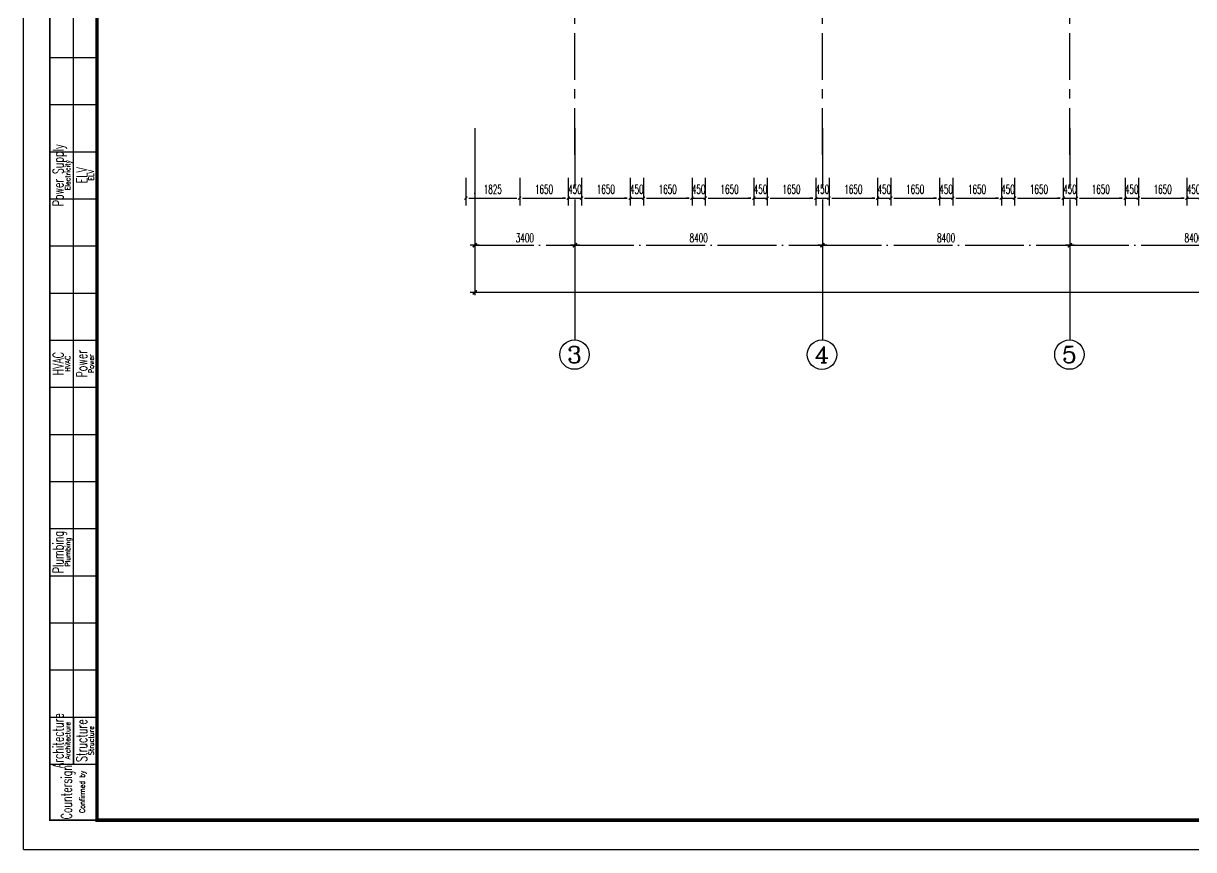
# Model space of a CAD drawing. Extents: x 824790 to 994147, y 4290613 to 4374713.
# Drawn here: x 824790 to 864510, y 4290613 to 4318671 of the extents above; entities that cross this region are included whole.
import ezdxf
from ezdxf.enums import TextEntityAlignment as Align

# ---------------------------------------------------------------- set-up
doc = ezdxf.new("R2010")
doc.units = 0
doc.header["$LTSCALE"] = 1000
doc.header["$MEASUREMENT"] = 0
for name, pattern in [('ACAD_ISO08W100', [36, 24, -3, 6, -3]), ('CENTER', [50.8, 31.75, -6.35, 6.35, -6.35]), ('DOTE', [2.42, 2, -0.2, 0.02, -0.2])]:
    doc.linetypes.add(name, pattern=pattern)
doc.layers.get('0').update_dxf_attribs({"color": 255, "linetype": 'CONTINUOUS'})
for name, color, linetype in [('A-AXIS', 3, 'CONTINUOUS'), ('A-AXIS-TEXT', 7, 'CONTINUOUS'), ('A-DIM', 201, 'CONTINUOUS'), ('A-DOTE', 8, 'ACAD_ISO08W100'), ('A_DIM_EX1', 171, 'CONTINUOUS'), ('AXIS_TEXT', 7, 'CONTINUOUS'), ('DOTE', 17, 'DOTE'), ('图框', 7, 'CONTINUOUS')]:
    doc.layers.add(name, color=color, linetype=linetype)
doc.styles.add('COMPLEX', font='COMPLEX')
doc.styles.add('DIM_FONT', font='SIMPLEX.shx', dxfattribs={"width": 0.6, "bigfont": 'GBCBIG.shx'})
doc.styles.add('TKZ2_tjkts.shx', font='tjromant.shx', dxfattribs={"bigfont": 'tjkts.shx'})
doc.styles.add('TONGJI-FONT', font='simplex.shx')
doc.dimstyles.new('DIM100', dxfattribs={"dimscale": 100, "dimtxt": 3, "dimasz": 0.01, "dimexe": 1, "dimexo": 1, "dimgap": 1, "dimtad": 1, "dimdec": 0, "dimtxsty": 'DIM_FONT', "dimblk1": 'h-_DIMX', "dimblk2": 'h-_DIMX', "dimsah": 1, "dimcen": 0.01, "dimclrd": 256, "dimclre": 256, "dimclrt": 7, "dimadec": 3, "dimazin": 3, "dimtfac": 1, "dimtdec": 0, "dimtix": 1, "dimtmove": 2, "dimatfit": 3, "dimldrblk": 'h-_DIMX', "dimtzin": 5, "dimarcsym": 0})
doc.dimstyles.new('DIMN', dxfattribs={"dimtxt": 300, "dimasz": 100, "dimexe": 250, "dimexo": 300, "dimgap": 150, "dimtad": 1, "dimdec": 0, "dimtxsty": 'DIM_FONT', "dimblk": 'h-_ArchTick', "dimcen": 2.5, "dimclrt": 7, "dimazin": 2, "dimtfac": 1, "dimtdec": 0, "dimtix": 1, "dimtmove": 2, "dimatfit": 3, "dimarcsym": 0})

# ---------------------------------------------------------------- blocks, each defined once
blk = doc.blocks.new('h-_DIMX')
blk.add_line((-150, 0), (150, 0))
at = {"const_width": 50}
blk.add_lwpolyline([(-70, -70), (70, 70)], dxfattribs=at)
blk = doc.blocks.new('*D74')
at = {"layer": 'A-AXIS', "lineweight": -2, "transparency": 16777216}
for p, q in [((-2600529, -1783515), (-2600529, -1788988)), ((-2487529, -1783515), (-2487529, -1788988)), ((-2487530, -1788888), (-2600528, -1788888))]:
    blk.add_line(p, q, dxfattribs=at)
at = {"layer": 'A-AXIS', "lineweight": -2, "transparency": 16777216, "rotation": 180}
blk.add_blockref('h-_DIMX', (-2600529, -1788888), dxfattribs=at)
at = {"layer": 'A-AXIS', "lineweight": -2, "transparency": 16777216}
blk.add_blockref('h-_DIMX', (-2487529, -1788888), dxfattribs=at)
at = {"layer": 'A-AXIS', "color": 7, "transparency": 16777216, "insert": (-2544029, -1788638), "char_height": 300, "attachment_point": 5, "style": 'DIM_FONT'}
blk.add_mtext('\\A1;113000', dxfattribs=at)
blk = doc.blocks.new('h-_AXISO')
blk.add_circle((0, 0), 0.5)
at = {"layer": 'A-AXIS-TEXT', "style": 'COMPLEX', "width": 1.041667}
blk.add_attdef('A', text='', height=0.56, dxfattribs=at).set_placement((-0.25, -0.28), (0.25, -0.28), align=Align.FIT)
blk = doc.blocks.new('h-轴号横')
at = {"layer": 'DOTE', "linetype": 'ACAD_ISO08W100'}
for p, q in [((-2596961, -1921498), (-2596961, -1925243)), ((-2588561, -1921498), (-2588561, -1925245)), ((-2580161, -1921498), (-2580161, -1925246))]:
    blk.add_line(p, q, dxfattribs=at)
at = {"layer": 'A-AXIS'}
ref = blk.add_blockref('h-_AXISO', (-2596976, -1925758), dxfattribs=dict(at, xscale=1000, yscale=1000, zscale=1000, rotation=180))
ref.add_attrib('A', '3', dxfattribs={"layer": 'AXIS_TEXT', "height": 560, "style": 'COMPLEX', "width": 1.339286}).set_placement((-2597226, -1926038), (-2596726, -1926038), align=Align.FIT)
ref = blk.add_blockref('h-_AXISO', (-2588576, -1925760), dxfattribs=dict(at, xscale=1000, yscale=1000, zscale=1000, rotation=180))
ref.add_attrib('A', '4', dxfattribs={"layer": 'AXIS_TEXT', "height": 560, "style": 'COMPLEX', "width": 1.171875}).set_placement((-2588826, -1926040), (-2588326, -1926040), align=Align.FIT)
ref = blk.add_blockref('h-_AXISO', (-2580176, -1925758), dxfattribs=dict(at, xscale=1000, yscale=1000, zscale=1000, rotation=180))
ref.add_attrib('A', '5', dxfattribs={"layer": 'AXIS_TEXT', "height": 560, "style": 'COMPLEX', "width": 1.339286}).set_placement((-2580426, -1926038), (-2579926, -1926038), align=Align.FIT)
blk = doc.blocks.new('h-1')
at = {"layer": '图框'}
for p, q in [((675.75, -441.7), (675.75, 399.3)), ((692.75, -412.7), (692.75, -156.7)), ((684.75, -172.7), (700.75, -172.7)), ((684.75, -188.7), (700.75, -188.7)), ((684.75, -204.7), (700.75, -204.7)), ((684.75, -220.7), (700.75, -220.7)), ((684.75, -236.7), (700.75, -236.7)), ((684.75, -252.7), (700.75, -252.7)), ((684.75, -268.7), (700.75, -268.7)), ((684.75, -284.7), (700.75, -284.7)), ((684.75, -300.7), (700.75, -300.7)), ((684.75, -316.7), (700.75, -316.7)), ((684.75, -332.7), (700.75, -332.7)), ((684.75, -348.7), (700.75, -348.7)), ((684.75, -364.7), (700.75, -364.7)), ((684.75, -380.7), (700.75, -380.7)), ((684.75, -396.7), (700.75, -396.7)), ((692.75, -396.7), (692.75, -412.7)), ((684.75, -412.7), (700.75, -412.7)), ((675.75, -441.7), (2162, -441.7))]:
    blk.add_line(p, q, dxfattribs=at)
at = {"layer": '图框', "const_width": 1.2}
blk.add_lwpolyline([(2152, -431.7), (2152, 389.3), (700.75, 389.3), (700.75, -431.7)], close=True, dxfattribs=at)
at = {"layer": '图框', "const_width": 0.6}
blk.add_lwpolyline([(700.75, -431.7), (684.75, -431.7), (684.75, -156.7), (700.75, -156.7)], dxfattribs=at)
at = {"layer": '图框'}
for s, height, style, width, p in [('Power Supply', 3.6, 'TONGJI-FONT', 0.65, (687.54, -212.7)), ('Electricity', 1.8, 'TKZ2_tjkts.shx', 0.8, (690.77, -212.7)), ('ELV', 3.6, 'TONGJI-FONT', 0.65, (695.54, -212.7)), ('ELV', 1.8, 'TKZ2_tjkts.shx', 0.8, (698.77, -212.7)), ('HVAC', 3.6, 'TONGJI-FONT', 0.65, (687.54, -276.7)), ('Power', 3.6, 'TONGJI-FONT', 0.65, (695.54, -276.7)), ('Power', 1.8, 'TKZ2_tjkts.shx', 0.8, (698.77, -276.7)), ('HVAC', 1.8, 'TKZ2_tjkts.shx', 0.8, (690.77, -276.7)), ('Plumbing', 3.6, 'TONGJI-FONT', 0.65, (687.54, -340.7)), ('Plumbing', 1.8, 'TKZ2_tjkts.shx', 0.8, (690.77, -340.7)), ('Architecture', 3.6, 'TONGJI-FONT', 0.65, (687.54, -404.7)), ('Architecture', 1.8, 'TKZ2_tjkts.shx', 0.8, (690.77, -404.7)), ('Structure', 3.6, 'TONGJI-FONT', 0.65, (695.54, -404.7)), ('Structure', 1.8, 'TKZ2_tjkts.shx', 0.8, (698.77, -404.7)), ('Countersign', 3.6, 'TONGJI-FONT', 0.65, (690.37, -422.2)), ('Confirmed by', 1.8, 'TKZ2_tjkts.shx', 0.8, (695.7, -422.09))]:
    blk.add_text(s, height=height, rotation=90, dxfattribs=dict(at, style=style, width=width)).set_placement(p, align=Align.MIDDLE_CENTER)
blk = doc.blocks.new('h-_ArchTick')
at = {"color": 0, "linetype": 'ByBlock', "const_width": 0.4}
blk.add_lwpolyline([(-0.5, -0.5), (0.5, 0.5)], dxfattribs=at)
blk = doc.blocks.new('*D277')
at = {"layer": 'A-DIM', "color": 0, "lineweight": -2, "transparency": 16777216}
for p, q in [((864285, 4313426), (864285, 4312487)), ((864735, 4313426), (864735, 4312487)), ((864185, 4312737), (864085, 4312737)), ((864285, 4312737), (864735, 4312737)), ((864835, 4312737), (864935, 4312737))]:
    blk.add_line(p, q, dxfattribs=at)
at = {"layer": 'A-DIM', "color": 0, "lineweight": -2, "transparency": 16777216, "xscale": 100, "yscale": 100, "zscale": 100}
blk.add_blockref('h-_ArchTick', (864285, 4312737), dxfattribs=at)
at = {"layer": 'A-DIM', "color": 0, "lineweight": -2, "transparency": 16777216, "xscale": 100, "yscale": 100, "zscale": 100, "rotation": 180}
blk.add_blockref('h-_ArchTick', (864735, 4312737), dxfattribs=at)
at = {"layer": 'A-DIM', "color": 7, "transparency": 16777216, "insert": (864510, 4313037), "char_height": 300, "attachment_point": 5, "style": 'DIM_FONT'}
blk.add_mtext('\\A1;450', dxfattribs=at)
blk = doc.blocks.new('*D278')
at = {"layer": 'A-DIM', "color": 0, "lineweight": -2, "transparency": 16777216}
for p, q in [((862635, 4313426), (862635, 4312487)), ((864285, 4313426), (864285, 4312487)), ((862735, 4312737), (864185, 4312737))]:
    blk.add_line(p, q, dxfattribs=at)
at = {"layer": 'A-DIM', "color": 0, "lineweight": -2, "transparency": 16777216, "xscale": 100, "yscale": 100, "zscale": 100, "rotation": 180}
blk.add_blockref('h-_ArchTick', (862635, 4312737), dxfattribs=at)
at = {"layer": 'A-DIM', "color": 0, "lineweight": -2, "transparency": 16777216, "xscale": 100, "yscale": 100, "zscale": 100}
blk.add_blockref('h-_ArchTick', (864285, 4312737), dxfattribs=at)
at = {"layer": 'A-DIM', "color": 7, "transparency": 16777216, "insert": (863460, 4313037), "char_height": 300, "attachment_point": 5, "style": 'DIM_FONT'}
blk.add_mtext('\\A1;1650', dxfattribs=at)
blk = doc.blocks.new('*D279')
at = {"layer": 'A-DIM', "color": 0, "lineweight": -2, "transparency": 16777216}
for p, q in [((862185, 4313426), (862185, 4312487)), ((862635, 4313426), (862635, 4312487)), ((862085, 4312737), (861985, 4312737)), ((862185, 4312737), (862635, 4312737)), ((862735, 4312737), (862835, 4312737))]:
    blk.add_line(p, q, dxfattribs=at)
at = {"layer": 'A-DIM', "color": 0, "lineweight": -2, "transparency": 16777216, "xscale": 100, "yscale": 100, "zscale": 100}
blk.add_blockref('h-_ArchTick', (862185, 4312737), dxfattribs=at)
at = {"layer": 'A-DIM', "color": 0, "lineweight": -2, "transparency": 16777216, "xscale": 100, "yscale": 100, "zscale": 100, "rotation": 180}
blk.add_blockref('h-_ArchTick', (862635, 4312737), dxfattribs=at)
at = {"layer": 'A-DIM', "color": 7, "transparency": 16777216, "insert": (862410, 4313037), "char_height": 300, "attachment_point": 5, "style": 'DIM_FONT'}
blk.add_mtext('\\A1;450', dxfattribs=at)
blk = doc.blocks.new('*D280')
at = {"layer": 'A-DIM', "color": 0, "lineweight": -2, "transparency": 16777216}
for p, q in [((860535, 4313426), (860535, 4312487)), ((862185, 4313426), (862185, 4312487)), ((860635, 4312737), (862085, 4312737))]:
    blk.add_line(p, q, dxfattribs=at)
at = {"layer": 'A-DIM', "color": 0, "lineweight": -2, "transparency": 16777216, "xscale": 100, "yscale": 100, "zscale": 100, "rotation": 180}
blk.add_blockref('h-_ArchTick', (860535, 4312737), dxfattribs=at)
at = {"layer": 'A-DIM', "color": 0, "lineweight": -2, "transparency": 16777216, "xscale": 100, "yscale": 100, "zscale": 100}
blk.add_blockref('h-_ArchTick', (862185, 4312737), dxfattribs=at)
at = {"layer": 'A-DIM', "color": 7, "transparency": 16777216, "insert": (861360, 4313037), "char_height": 300, "attachment_point": 5, "style": 'DIM_FONT'}
blk.add_mtext('\\A1;1650', dxfattribs=at)
blk = doc.blocks.new('*D281')
at = {"layer": 'A-DIM', "color": 0, "lineweight": -2, "transparency": 16777216}
for p, q in [((860085, 4313426), (860085, 4312487)), ((860535, 4313426), (860535, 4312487)), ((859985, 4312737), (859885, 4312737)), ((860085, 4312737), (860535, 4312737)), ((860635, 4312737), (860735, 4312737))]:
    blk.add_line(p, q, dxfattribs=at)
at = {"layer": 'A-DIM', "color": 0, "lineweight": -2, "transparency": 16777216, "xscale": 100, "yscale": 100, "zscale": 100}
blk.add_blockref('h-_ArchTick', (860085, 4312737), dxfattribs=at)
at = {"layer": 'A-DIM', "color": 0, "lineweight": -2, "transparency": 16777216, "xscale": 100, "yscale": 100, "zscale": 100, "rotation": 180}
blk.add_blockref('h-_ArchTick', (860535, 4312737), dxfattribs=at)
at = {"layer": 'A-DIM', "color": 7, "transparency": 16777216, "insert": (860310, 4313037), "char_height": 300, "attachment_point": 5, "style": 'DIM_FONT'}
blk.add_mtext('\\A1;450', dxfattribs=at)
blk = doc.blocks.new('*D282')
at = {"layer": 'A-DIM', "color": 0, "lineweight": -2, "transparency": 16777216}
for p, q in [((858435, 4313426), (858435, 4312487)), ((860085, 4313426), (860085, 4312487)), ((858535, 4312737), (859985, 4312737))]:
    blk.add_line(p, q, dxfattribs=at)
at = {"layer": 'A-DIM', "color": 0, "lineweight": -2, "transparency": 16777216, "xscale": 100, "yscale": 100, "zscale": 100, "rotation": 180}
blk.add_blockref('h-_ArchTick', (858435, 4312737), dxfattribs=at)
at = {"layer": 'A-DIM', "color": 0, "lineweight": -2, "transparency": 16777216, "xscale": 100, "yscale": 100, "zscale": 100}
blk.add_blockref('h-_ArchTick', (860085, 4312737), dxfattribs=at)
at = {"layer": 'A-DIM', "color": 7, "transparency": 16777216, "insert": (859260, 4313037), "char_height": 300, "attachment_point": 5, "style": 'DIM_FONT'}
blk.add_mtext('\\A1;1650', dxfattribs=at)
blk = doc.blocks.new('*D283')
at = {"layer": 'A-DIM', "color": 0, "lineweight": -2, "transparency": 16777216}
for p, q in [((857985, 4313426), (857985, 4312487)), ((858435, 4313426), (858435, 4312487)), ((857885, 4312737), (857785, 4312737)), ((857985, 4312737), (858435, 4312737)), ((858535, 4312737), (858635, 4312737))]:
    blk.add_line(p, q, dxfattribs=at)
at = {"layer": 'A-DIM', "color": 0, "lineweight": -2, "transparency": 16777216, "xscale": 100, "yscale": 100, "zscale": 100}
blk.add_blockref('h-_ArchTick', (857985, 4312737), dxfattribs=at)
at = {"layer": 'A-DIM', "color": 0, "lineweight": -2, "transparency": 16777216, "xscale": 100, "yscale": 100, "zscale": 100, "rotation": 180}
blk.add_blockref('h-_ArchTick', (858435, 4312737), dxfattribs=at)
at = {"layer": 'A-DIM', "color": 7, "transparency": 16777216, "insert": (858210, 4313037), "char_height": 300, "attachment_point": 5, "style": 'DIM_FONT'}
blk.add_mtext('\\A1;450', dxfattribs=at)
blk = doc.blocks.new('*D284')
at = {"layer": 'A-DIM', "color": 0, "lineweight": -2, "transparency": 16777216}
for p, q in [((856335, 4313426), (856335, 4312487)), ((857985, 4313426), (857985, 4312487)), ((856435, 4312737), (857885, 4312737))]:
    blk.add_line(p, q, dxfattribs=at)
at = {"layer": 'A-DIM', "color": 0, "lineweight": -2, "transparency": 16777216, "xscale": 100, "yscale": 100, "zscale": 100, "rotation": 180}
blk.add_blockref('h-_ArchTick', (856335, 4312737), dxfattribs=at)
at = {"layer": 'A-DIM', "color": 0, "lineweight": -2, "transparency": 16777216, "xscale": 100, "yscale": 100, "zscale": 100}
blk.add_blockref('h-_ArchTick', (857985, 4312737), dxfattribs=at)
at = {"layer": 'A-DIM', "color": 7, "transparency": 16777216, "insert": (857160, 4313037), "char_height": 300, "attachment_point": 5, "style": 'DIM_FONT'}
blk.add_mtext('\\A1;1650', dxfattribs=at)
blk = doc.blocks.new('*D285')
at = {"layer": 'A-DIM', "color": 0, "lineweight": -2, "transparency": 16777216}
for p, q in [((855885, 4313426), (855885, 4312487)), ((856335, 4313426), (856335, 4312487)), ((855785, 4312737), (855685, 4312737)), ((855885, 4312737), (856335, 4312737)), ((856435, 4312737), (856535, 4312737))]:
    blk.add_line(p, q, dxfattribs=at)
at = {"layer": 'A-DIM', "color": 0, "lineweight": -2, "transparency": 16777216, "xscale": 100, "yscale": 100, "zscale": 100}
blk.add_blockref('h-_ArchTick', (855885, 4312737), dxfattribs=at)
at = {"layer": 'A-DIM', "color": 0, "lineweight": -2, "transparency": 16777216, "xscale": 100, "yscale": 100, "zscale": 100, "rotation": 180}
blk.add_blockref('h-_ArchTick', (856335, 4312737), dxfattribs=at)
at = {"layer": 'A-DIM', "color": 7, "transparency": 16777216, "insert": (856110, 4313037), "char_height": 300, "attachment_point": 5, "style": 'DIM_FONT'}
blk.add_mtext('\\A1;450', dxfattribs=at)
blk = doc.blocks.new('*D286')
at = {"layer": 'A-DIM', "color": 0, "lineweight": -2, "transparency": 16777216}
for p, q in [((854235, 4313426), (854235, 4312487)), ((855885, 4313426), (855885, 4312487)), ((854335, 4312737), (855785, 4312737))]:
    blk.add_line(p, q, dxfattribs=at)
at = {"layer": 'A-DIM', "color": 0, "lineweight": -2, "transparency": 16777216, "xscale": 100, "yscale": 100, "zscale": 100, "rotation": 180}
blk.add_blockref('h-_ArchTick', (854235, 4312737), dxfattribs=at)
at = {"layer": 'A-DIM', "color": 0, "lineweight": -2, "transparency": 16777216, "xscale": 100, "yscale": 100, "zscale": 100}
blk.add_blockref('h-_ArchTick', (855885, 4312737), dxfattribs=at)
at = {"layer": 'A-DIM', "color": 7, "transparency": 16777216, "insert": (855060, 4313037), "char_height": 300, "attachment_point": 5, "style": 'DIM_FONT'}
blk.add_mtext('\\A1;1650', dxfattribs=at)
blk = doc.blocks.new('*D287')
at = {"layer": 'A-DIM', "color": 0, "lineweight": -2, "transparency": 16777216}
for p, q in [((853785, 4313426), (853785, 4312487)), ((854235, 4313426), (854235, 4312487)), ((853685, 4312737), (853585, 4312737)), ((853785, 4312737), (854235, 4312737)), ((854335, 4312737), (854435, 4312737))]:
    blk.add_line(p, q, dxfattribs=at)
at = {"layer": 'A-DIM', "color": 0, "lineweight": -2, "transparency": 16777216, "xscale": 100, "yscale": 100, "zscale": 100}
blk.add_blockref('h-_ArchTick', (853785, 4312737), dxfattribs=at)
at = {"layer": 'A-DIM', "color": 0, "lineweight": -2, "transparency": 16777216, "xscale": 100, "yscale": 100, "zscale": 100, "rotation": 180}
blk.add_blockref('h-_ArchTick', (854235, 4312737), dxfattribs=at)
at = {"layer": 'A-DIM', "color": 7, "transparency": 16777216, "insert": (854010, 4313037), "char_height": 300, "attachment_point": 5, "style": 'DIM_FONT'}
blk.add_mtext('\\A1;450', dxfattribs=at)
blk = doc.blocks.new('*D288')
at = {"layer": 'A-DIM', "color": 0, "lineweight": -2, "transparency": 16777216}
for p, q in [((852135, 4313426), (852135, 4312487)), ((853785, 4313426), (853785, 4312487)), ((852235, 4312737), (853685, 4312737))]:
    blk.add_line(p, q, dxfattribs=at)
at = {"layer": 'A-DIM', "color": 0, "lineweight": -2, "transparency": 16777216, "xscale": 100, "yscale": 100, "zscale": 100, "rotation": 180}
blk.add_blockref('h-_ArchTick', (852135, 4312737), dxfattribs=at)
at = {"layer": 'A-DIM', "color": 0, "lineweight": -2, "transparency": 16777216, "xscale": 100, "yscale": 100, "zscale": 100}
blk.add_blockref('h-_ArchTick', (853785, 4312737), dxfattribs=at)
at = {"layer": 'A-DIM', "color": 7, "transparency": 16777216, "insert": (852960, 4313037), "char_height": 300, "attachment_point": 5, "style": 'DIM_FONT'}
blk.add_mtext('\\A1;1650', dxfattribs=at)
blk = doc.blocks.new('*D289')
at = {"layer": 'A-DIM', "color": 0, "lineweight": -2, "transparency": 16777216}
for p, q in [((851685, 4313426), (851685, 4312487)), ((852135, 4313426), (852135, 4312487)), ((851585, 4312737), (851485, 4312737)), ((851685, 4312737), (852135, 4312737)), ((852235, 4312737), (852335, 4312737))]:
    blk.add_line(p, q, dxfattribs=at)
at = {"layer": 'A-DIM', "color": 0, "lineweight": -2, "transparency": 16777216, "xscale": 100, "yscale": 100, "zscale": 100}
blk.add_blockref('h-_ArchTick', (851685, 4312737), dxfattribs=at)
at = {"layer": 'A-DIM', "color": 0, "lineweight": -2, "transparency": 16777216, "xscale": 100, "yscale": 100, "zscale": 100, "rotation": 180}
blk.add_blockref('h-_ArchTick', (852135, 4312737), dxfattribs=at)
at = {"layer": 'A-DIM', "color": 7, "transparency": 16777216, "insert": (851910, 4313037), "char_height": 300, "attachment_point": 5, "style": 'DIM_FONT'}
blk.add_mtext('\\A1;450', dxfattribs=at)
blk = doc.blocks.new('*D290')
at = {"layer": 'A-DIM', "color": 0, "lineweight": -2, "transparency": 16777216}
for p, q in [((850035, 4313426), (850035, 4312487)), ((851685, 4313426), (851685, 4312487)), ((850135, 4312737), (851585, 4312737))]:
    blk.add_line(p, q, dxfattribs=at)
at = {"layer": 'A-DIM', "color": 0, "lineweight": -2, "transparency": 16777216, "xscale": 100, "yscale": 100, "zscale": 100, "rotation": 180}
blk.add_blockref('h-_ArchTick', (850035, 4312737), dxfattribs=at)
at = {"layer": 'A-DIM', "color": 0, "lineweight": -2, "transparency": 16777216, "xscale": 100, "yscale": 100, "zscale": 100}
blk.add_blockref('h-_ArchTick', (851685, 4312737), dxfattribs=at)
at = {"layer": 'A-DIM', "color": 7, "transparency": 16777216, "insert": (850860, 4313037), "char_height": 300, "attachment_point": 5, "style": 'DIM_FONT'}
blk.add_mtext('\\A1;1650', dxfattribs=at)
blk = doc.blocks.new('*D291')
at = {"layer": 'A-DIM', "color": 0, "lineweight": -2, "transparency": 16777216}
for p, q in [((849585, 4313426), (849585, 4312487)), ((850035, 4313426), (850035, 4312487)), ((849485, 4312737), (849385, 4312737)), ((849585, 4312737), (850035, 4312737)), ((850135, 4312737), (850235, 4312737))]:
    blk.add_line(p, q, dxfattribs=at)
at = {"layer": 'A-DIM', "color": 0, "lineweight": -2, "transparency": 16777216, "xscale": 100, "yscale": 100, "zscale": 100}
blk.add_blockref('h-_ArchTick', (849585, 4312737), dxfattribs=at)
at = {"layer": 'A-DIM', "color": 0, "lineweight": -2, "transparency": 16777216, "xscale": 100, "yscale": 100, "zscale": 100, "rotation": 180}
blk.add_blockref('h-_ArchTick', (850035, 4312737), dxfattribs=at)
at = {"layer": 'A-DIM', "color": 7, "transparency": 16777216, "insert": (849810, 4313037), "char_height": 300, "attachment_point": 5, "style": 'DIM_FONT'}
blk.add_mtext('\\A1;450', dxfattribs=at)
blk = doc.blocks.new('*D292')
at = {"layer": 'A-DIM', "color": 0, "lineweight": -2, "transparency": 16777216}
for p, q in [((847935, 4313426), (847935, 4312487)), ((849585, 4313426), (849585, 4312487)), ((848035, 4312737), (849485, 4312737))]:
    blk.add_line(p, q, dxfattribs=at)
at = {"layer": 'A-DIM', "color": 0, "lineweight": -2, "transparency": 16777216, "xscale": 100, "yscale": 100, "zscale": 100, "rotation": 180}
blk.add_blockref('h-_ArchTick', (847935, 4312737), dxfattribs=at)
at = {"layer": 'A-DIM', "color": 0, "lineweight": -2, "transparency": 16777216, "xscale": 100, "yscale": 100, "zscale": 100}
blk.add_blockref('h-_ArchTick', (849585, 4312737), dxfattribs=at)
at = {"layer": 'A-DIM', "color": 7, "transparency": 16777216, "insert": (848760, 4313037), "char_height": 300, "attachment_point": 5, "style": 'DIM_FONT'}
blk.add_mtext('\\A1;1650', dxfattribs=at)
blk = doc.blocks.new('*D293')
at = {"layer": 'A-DIM', "color": 0, "lineweight": -2, "transparency": 16777216}
for p, q in [((847485, 4313426), (847485, 4312487)), ((847935, 4313426), (847935, 4312487)), ((847385, 4312737), (847285, 4312737)), ((847485, 4312737), (847935, 4312737)), ((848035, 4312737), (848135, 4312737))]:
    blk.add_line(p, q, dxfattribs=at)
at = {"layer": 'A-DIM', "color": 0, "lineweight": -2, "transparency": 16777216, "xscale": 100, "yscale": 100, "zscale": 100}
blk.add_blockref('h-_ArchTick', (847485, 4312737), dxfattribs=at)
at = {"layer": 'A-DIM', "color": 0, "lineweight": -2, "transparency": 16777216, "xscale": 100, "yscale": 100, "zscale": 100, "rotation": 180}
blk.add_blockref('h-_ArchTick', (847935, 4312737), dxfattribs=at)
at = {"layer": 'A-DIM', "color": 7, "transparency": 16777216, "insert": (847710, 4313037), "char_height": 300, "attachment_point": 5, "style": 'DIM_FONT'}
blk.add_mtext('\\A1;450', dxfattribs=at)
blk = doc.blocks.new('*D294')
at = {"layer": 'A-DIM', "color": 0, "lineweight": -2, "transparency": 16777216}
for p, q in [((845835, 4313426), (845835, 4312487)), ((847485, 4313426), (847485, 4312487)), ((845935, 4312737), (847385, 4312737))]:
    blk.add_line(p, q, dxfattribs=at)
at = {"layer": 'A-DIM', "color": 0, "lineweight": -2, "transparency": 16777216, "xscale": 100, "yscale": 100, "zscale": 100, "rotation": 180}
blk.add_blockref('h-_ArchTick', (845835, 4312737), dxfattribs=at)
at = {"layer": 'A-DIM', "color": 0, "lineweight": -2, "transparency": 16777216, "xscale": 100, "yscale": 100, "zscale": 100}
blk.add_blockref('h-_ArchTick', (847485, 4312737), dxfattribs=at)
at = {"layer": 'A-DIM', "color": 7, "transparency": 16777216, "insert": (846660, 4313037), "char_height": 300, "attachment_point": 5, "style": 'DIM_FONT'}
blk.add_mtext('\\A1;1650', dxfattribs=at)
blk = doc.blocks.new('*D295')
at = {"layer": 'A-DIM', "color": 0, "lineweight": -2, "transparency": 16777216}
for p, q in [((845385, 4313426), (845385, 4312487)), ((845835, 4313426), (845835, 4312487)), ((845285, 4312737), (845185, 4312737)), ((845385, 4312737), (845835, 4312737)), ((845935, 4312737), (846035, 4312737))]:
    blk.add_line(p, q, dxfattribs=at)
at = {"layer": 'A-DIM', "color": 0, "lineweight": -2, "transparency": 16777216, "xscale": 100, "yscale": 100, "zscale": 100}
blk.add_blockref('h-_ArchTick', (845385, 4312737), dxfattribs=at)
at = {"layer": 'A-DIM', "color": 0, "lineweight": -2, "transparency": 16777216, "xscale": 100, "yscale": 100, "zscale": 100, "rotation": 180}
blk.add_blockref('h-_ArchTick', (845835, 4312737), dxfattribs=at)
at = {"layer": 'A-DIM', "color": 7, "transparency": 16777216, "insert": (845610, 4313037), "char_height": 300, "attachment_point": 5, "style": 'DIM_FONT'}
blk.add_mtext('\\A1;450', dxfattribs=at)
blk = doc.blocks.new('*D296')
at = {"layer": 'A-DIM', "color": 0, "lineweight": -2, "transparency": 16777216}
for p, q in [((843735, 4313426), (843735, 4312487)), ((845385, 4313426), (845385, 4312487)), ((843835, 4312737), (845285, 4312737))]:
    blk.add_line(p, q, dxfattribs=at)
at = {"layer": 'A-DIM', "color": 0, "lineweight": -2, "transparency": 16777216, "xscale": 100, "yscale": 100, "zscale": 100, "rotation": 180}
blk.add_blockref('h-_ArchTick', (843735, 4312737), dxfattribs=at)
at = {"layer": 'A-DIM', "color": 0, "lineweight": -2, "transparency": 16777216, "xscale": 100, "yscale": 100, "zscale": 100}
blk.add_blockref('h-_ArchTick', (845385, 4312737), dxfattribs=at)
at = {"layer": 'A-DIM', "color": 7, "transparency": 16777216, "insert": (844560, 4313037), "char_height": 300, "attachment_point": 5, "style": 'DIM_FONT'}
blk.add_mtext('\\A1;1650', dxfattribs=at)
blk = doc.blocks.new('*D297')
at = {"layer": 'A-DIM', "color": 0, "lineweight": -2, "transparency": 16777216}
for p, q in [((843285, 4313426), (843285, 4312487)), ((843735, 4313426), (843735, 4312487)), ((843185, 4312737), (843085, 4312737)), ((843285, 4312737), (843735, 4312737)), ((843835, 4312737), (843935, 4312737))]:
    blk.add_line(p, q, dxfattribs=at)
at = {"layer": 'A-DIM', "color": 0, "lineweight": -2, "transparency": 16777216, "xscale": 100, "yscale": 100, "zscale": 100}
blk.add_blockref('h-_ArchTick', (843285, 4312737), dxfattribs=at)
at = {"layer": 'A-DIM', "color": 0, "lineweight": -2, "transparency": 16777216, "xscale": 100, "yscale": 100, "zscale": 100, "rotation": 180}
blk.add_blockref('h-_ArchTick', (843735, 4312737), dxfattribs=at)
at = {"layer": 'A-DIM', "color": 7, "transparency": 16777216, "insert": (843510, 4313037), "char_height": 300, "attachment_point": 5, "style": 'DIM_FONT'}
blk.add_mtext('\\A1;450', dxfattribs=at)
blk = doc.blocks.new('*D298')
at = {"layer": 'A-DIM', "color": 0, "lineweight": -2, "transparency": 16777216}
for p, q in [((841635, 4313426), (841635, 4312487)), ((843285, 4313426), (843285, 4312487)), ((841735, 4312737), (843185, 4312737))]:
    blk.add_line(p, q, dxfattribs=at)
at = {"layer": 'A-DIM', "color": 0, "lineweight": -2, "transparency": 16777216, "xscale": 100, "yscale": 100, "zscale": 100, "rotation": 180}
blk.add_blockref('h-_ArchTick', (841635, 4312737), dxfattribs=at)
at = {"layer": 'A-DIM', "color": 0, "lineweight": -2, "transparency": 16777216, "xscale": 100, "yscale": 100, "zscale": 100}
blk.add_blockref('h-_ArchTick', (843285, 4312737), dxfattribs=at)
at = {"layer": 'A-DIM', "color": 7, "transparency": 16777216, "insert": (842460, 4313037), "char_height": 300, "attachment_point": 5, "style": 'DIM_FONT'}
blk.add_mtext('\\A1;1650', dxfattribs=at)
blk = doc.blocks.new('*D299')
at = {"layer": 'A-DIM', "color": 0, "lineweight": -2, "transparency": 16777216}
for p, q in [((839810, 4313426), (839810, 4312487)), ((841635, 4313426), (841635, 4312487)), ((839910, 4312737), (841535, 4312737))]:
    blk.add_line(p, q, dxfattribs=at)
at = {"layer": 'A-DIM', "color": 0, "lineweight": -2, "transparency": 16777216, "xscale": 100, "yscale": 100, "zscale": 100, "rotation": 180}
blk.add_blockref('h-_ArchTick', (839810, 4312737), dxfattribs=at)
at = {"layer": 'A-DIM', "color": 0, "lineweight": -2, "transparency": 16777216, "xscale": 100, "yscale": 100, "zscale": 100}
blk.add_blockref('h-_ArchTick', (841635, 4312737), dxfattribs=at)
at = {"layer": 'A-DIM', "color": 7, "transparency": 16777216, "insert": (840722, 4313037), "char_height": 300, "attachment_point": 5, "style": 'DIM_FONT'}
blk.add_mtext('\\A1;1825', dxfattribs=at)
blk = doc.blocks.new('h-wrt')
at = {"layer": 'A-DOTE', "linetype": 'CENTER', "ltscale": 0.05}
for p, q in [((-2597128.9, -1784214.6), (-2597128.9, -1744636.2)), ((-2588728.9, -1784214.6), (-2588728.9, -1744636.2)), ((-2580328.9, -1784214.6), (-2580328.9, -1744636.2))]:
    blk.add_line(p, q, dxfattribs=at)
at = {"layer": 'A_DIM_EX1'}
blk.add_blockref('h-轴号横', (-168.1, 134757.2), dxfattribs=at)
at = {"layer": 'A-AXIS'}
for base, p1, p2 in [((-2597128.9, -1787287.5), (-2600528.9, -1783214.6), (-2597128.9, -1783214.6)), ((-2588728.9, -1787287.5), (-2597128.9, -1783214.6), (-2588728.9, -1783214.6)), ((-2580328.9, -1787287.5), (-2588728.9, -1783214.6), (-2580328.9, -1783214.6)), ((-2571928.9, -1787287.5), (-2580328.9, -1783214.6), (-2571928.9, -1783214.6))]:
    blk.add_linear_dim(base=base, p1=p1, p2=p2, dimstyle='DIM100', dxfattribs=at).render()
dim = blk.add_linear_dim(base=(-2600528.9, -1788887.5), p1=(-2487528.9, -1783414.6), p2=(-2600528.9, -1783414.6), dimstyle='DIM100', dxfattribs=at)
dim.commit()
dim.dimension.update_dxf_attribs({"geometry": '*D74', "text_midpoint": (-2544028.9, -1788637.5)})

msp = doc.modelspace()

# ---------------------------------------------------------------- block references
at = {"layer": 'DOTE'}
msp.add_blockref('h-wrt', (3440638.8, 6098424.3), dxfattribs=at)
at = {"layer": '图框', "xscale": 100, "yscale": 100, "zscale": 100}
msp.add_blockref('h-1', (757214.8, 4334782.9), dxfattribs=at)

# ---------------------------------------------------------------- dimensions: what is measured, and where the dimension line sits
at = {"layer": 'A-DIM'}
for p1, p2, picture, middle in [((839809.9, 4313725.9), (841634.9, 4313725.9), '*D299', (840722.4, 4313036.8)), ((841634.9, 4313725.9), (843284.9, 4313725.9), '*D298', (842459.9, 4313036.8)), ((843284.9, 4313725.9), (843734.9, 4313725.9), '*D297', (843509.9, 4313036.8)), ((843734.9, 4313725.9), (845384.9, 4313725.9), '*D296', (844559.9, 4313036.8)), ((845384.9, 4313725.9), (845834.9, 4313725.9), '*D295', (845609.9, 4313036.8)), ((845834.9, 4313725.9), (847484.9, 4313725.9), '*D294', (846659.9, 4313036.8)), ((847484.9, 4313725.9), (847934.9, 4313725.9), '*D293', (847709.9, 4313036.8)), ((847934.9, 4313725.9), (849584.9, 4313725.9), '*D292', (848759.9, 4313036.8)), ((849584.9, 4313725.9), (850034.9, 4313725.9), '*D291', (849809.9, 4313036.8)), ((850034.9, 4313725.9), (851684.9, 4313725.9), '*D290', (850859.9, 4313036.8)), ((851684.9, 4313725.9), (852134.9, 4313725.9), '*D289', (851909.9, 4313036.8)), ((852134.9, 4313725.9), (853784.9, 4313725.9), '*D288', (852959.9, 4313036.8)), ((853784.9, 4313725.9), (854234.9, 4313725.9), '*D287', (854009.9, 4313036.8)), ((854234.9, 4313725.9), (855884.9, 4313725.9), '*D286', (855059.9, 4313036.8)), ((855884.9, 4313725.9), (856334.9, 4313725.9), '*D285', (856109.9, 4313036.8)), ((856334.9, 4313725.9), (857984.9, 4313725.9), '*D284', (857159.9, 4313036.8)), ((857984.9, 4313725.9), (858434.9, 4313725.9), '*D283', (858209.9, 4313036.8)), ((858434.9, 4313725.9), (860084.9, 4313725.9), '*D282', (859259.9, 4313036.8)), ((860084.9, 4313725.9), (860534.9, 4313725.9), '*D281', (860309.9, 4313036.8)), ((860534.9, 4313725.9), (862184.9, 4313725.9), '*D280', (861359.9, 4313036.8)), ((862184.9, 4313725.9), (862634.9, 4313725.9), '*D279', (862409.9, 4313036.8)), ((862634.9, 4313725.9), (864284.9, 4313725.9), '*D278', (863459.9, 4313036.8)), ((864284.9, 4313725.9), (864734.9, 4313725.9), '*D277', (864509.9, 4313036.8))]:
    dim = msp.add_aligned_dim(p1=p1, p2=p2, distance=-989.1, dimstyle='DIMN', dxfattribs=at)
    dim.commit()
    dim.dimension.update_dxf_attribs({"geometry": picture, "text_midpoint": middle})

doc.saveas('drawing.dxf')
